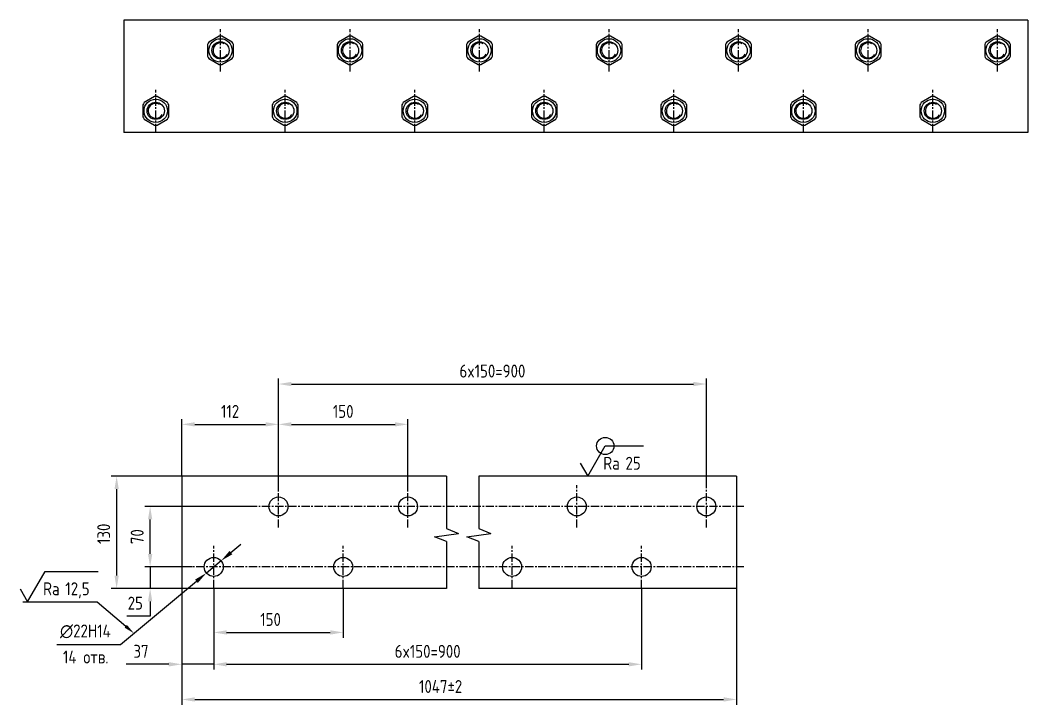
# Model space of a CAD drawing. Header units: millimetres. Extents: x 2257 to 7897, y 1468 to 4780.
# Drawn here: x 5172 to 6339, y 2510 to 3302 of the extents above; entities that cross this region are included whole.
import ezdxf

# ---------------------------------------------------------------- set-up
doc = ezdxf.new("R2010")
doc.units = ezdxf.units.MM
doc.header["$LTSCALE"] = 0.3
doc.linetypes.add('CENTER', pattern=[50.8, 31.75, -6.35, 6.35, -6.35])
for name, color, linetype in [('Bord', 1, 'Continuous'), ('Cen', 5, 'CENTER'), ('Cont', 6, 'Continuous'), ('Dim', 7, 'Continuous'), ('Text', 3, 'Continuous')]:
    doc.layers.add(name, color=color, linetype=linetype)
doc.styles.add('Style1', font='romans.shx', dxfattribs={"width": 0.8})
doc.dimstyles.new('Lin_5$0', dxfattribs={"dimscale": 5, "dimtxt": 3, "dimasz": 3, "dimexe": 1.25, "dimexo": 0, "dimgap": 1.5, "dimtad": 1, "dimtoh": 1, "dimtxsty": 'Style1', "dimcen": 2.5, "dimclrt": 3, "dimadec": 0, "dimazin": 0, "dimtfac": 1, "dimtmove": 0, "dimatfit": 3, "dimldrblk": 'DOT', "dimfxl": 1, "dimarcsym": 0})
doc.dimstyles.new('Lin_5$3', dxfattribs={"dimscale": 5, "dimtxt": 3, "dimasz": 3, "dimexe": 1.25, "dimexo": 0, "dimgap": 1.5, "dimtad": 1, "dimtoh": 1, "dimtxsty": 'Style1', "dimcen": 2.5, "dimclrt": 3, "dimadec": 0, "dimazin": 0, "dimtfac": 1, "dimtmove": 0, "dimatfit": 3, "dimldrblk": 'DOT', "dimfxl": 1, "dimarcsym": 0})

# ---------------------------------------------------------------- blocks, each defined once
blk = doc.blocks.new('*D49')
at = {"layer": 'Defpoints', "color": 0, "transparency": 16777216}
for p in [(5359.2, 2774.3), (5283.8, 2644.3), (5359.2, 2644.3)]:
    blk.add_point(p, dxfattribs=at)
at = {"layer": 'Dim', "color": 0, "linetype": 'ByBlock', "lineweight": -2, "transparency": 16777216}
for p, q in [((5359.2, 2774.3), (5277.6, 2774.3)), ((5283.8, 2759.3), (5283.8, 2659.3)), ((5359.2, 2644.3), (5277.6, 2644.3))]:
    blk.add_line(p, q, dxfattribs=at)
at = {"layer": 'Dim', "color": 0, "transparency": 16777216}
for points in [[(5281.3, 2759.3), (5286.3, 2759.3), (5283.8, 2774.3)], [(5281.3, 2659.3), (5286.3, 2659.3), (5283.8, 2644.3)]]:
    blk.add_solid(points, dxfattribs=at)
at = {"layer": 'Dim', "color": 3, "transparency": 16777216, "insert": (5268.8, 2707.6), "char_height": 15, "attachment_point": 5, "rotation": 90, "style": 'Style1'}
blk.add_mtext('130', dxfattribs=at)
blk = doc.blocks.new('_Dot')
at = {"color": 0, "linetype": 'ByBlock', "lineweight": -2}
blk.add_line((-0.5, 0), (-1, 0), dxfattribs=at)
at = {"color": 0, "linetype": 'ByBlock', "const_width": 0.5}
blk.add_lwpolyline([(-0.25, 0, 1), (0.25, 0, 1)], format="xyb", close=True, dxfattribs=at)
blk = doc.blocks.new('*D50')
at = {"layer": 'Defpoints', "color": 0, "transparency": 16777216}
for p in [(5359.2, 2644.3), (6001.8, 2644.3), (6001.8, 2515.8)]:
    blk.add_point(p, dxfattribs=at)
at = {"layer": 'Dim', "color": 0, "linetype": 'ByBlock', "lineweight": -2, "transparency": 16777216}
for p, q in [((5359.2, 2644.3), (5359.2, 2509.6)), ((6001.8, 2644.3), (6001.8, 2509.6)), ((5374.2, 2515.8), (5986.8, 2515.8))]:
    blk.add_line(p, q, dxfattribs=at)
at = {"layer": 'Dim', "color": 0, "transparency": 16777216}
for points in [[(5374.2, 2518.3), (5374.2, 2513.3), (5359.2, 2515.8)], [(5986.8, 2518.3), (5986.8, 2513.3), (6001.8, 2515.8)]]:
    blk.add_solid(points, dxfattribs=at)
at = {"layer": 'Dim', "color": 3, "transparency": 16777216, "insert": (5659, 2530.8), "char_height": 15, "attachment_point": 5, "style": 'Style1'}
blk.add_mtext('1047±2', dxfattribs=at)
blk = doc.blocks.new('*D51')
at = {"layer": 'Defpoints', "color": 0, "transparency": 16777216}
for p in [(5322.6, 2669.3), (5371.1, 2669.3), (5359.2, 2644.3)]:
    blk.add_point(p, dxfattribs=at)
at = {"layer": 'Dim', "color": 0, "linetype": 'ByBlock', "lineweight": -2, "transparency": 16777216}
for p, q in [((5322.6, 2684.3), (5322.6, 2699.3)), ((5371.1, 2669.3), (5316.4, 2669.3)), ((5322.6, 2669.3), (5322.6, 2644.3)), ((5359.2, 2644.3), (5316.4, 2644.3)), ((5322.6, 2629.3), (5322.6, 2612.3)), ((5322.6, 2612.3), (5295.7, 2612.3))]:
    blk.add_line(p, q, dxfattribs=at)
at = {"layer": 'Dim', "color": 0, "transparency": 16777216}
for points in [[(5320.1, 2684.3), (5325.1, 2684.3), (5322.6, 2669.3)], [(5320.1, 2629.3), (5325.1, 2629.3), (5322.6, 2644.3)]]:
    blk.add_solid(points, dxfattribs=at)
at = {"layer": 'Dim', "color": 3, "transparency": 16777216, "insert": (5305.4, 2627.3), "char_height": 15, "attachment_point": 5, "style": 'Style1'}
blk.add_mtext('25', dxfattribs=at)
blk = doc.blocks.new('*D52')
at = {"layer": 'Defpoints', "color": 0, "transparency": 16777216}
for p in [(5322.6, 2739.3), (5436.8, 2739.3), (5371.1, 2669.3)]:
    blk.add_point(p, dxfattribs=at)
at = {"layer": 'Dim', "color": 0, "linetype": 'ByBlock', "lineweight": -2, "transparency": 16777216}
for p, q in [((5436.8, 2739.3), (5316.4, 2739.3)), ((5322.6, 2684.3), (5322.6, 2724.3)), ((5371.1, 2669.3), (5316.4, 2669.3))]:
    blk.add_line(p, q, dxfattribs=at)
at = {"layer": 'Dim', "color": 0, "transparency": 16777216}
for points in [[(5320.1, 2724.3), (5325.1, 2724.3), (5322.6, 2739.3)], [(5320.1, 2684.3), (5325.1, 2684.3), (5322.6, 2669.3)]]:
    blk.add_solid(points, dxfattribs=at)
at = {"layer": 'Dim', "color": 3, "transparency": 16777216, "insert": (5307.6, 2704.3), "char_height": 15, "attachment_point": 5, "rotation": 90, "style": 'Style1'}
blk.add_mtext('70', dxfattribs=at)
blk = doc.blocks.new('*D53')
at = {"layer": 'Defpoints', "color": 0, "transparency": 16777216}
for p in [(5359.2, 2644.3), (5396.2, 2644.8), (5396.2, 2556.5)]:
    blk.add_point(p, dxfattribs=at)
at = {"layer": 'Dim', "color": 0, "linetype": 'ByBlock', "lineweight": -2, "transparency": 16777216}
for p, q in [((5359.2, 2644.3), (5359.2, 2550.3)), ((5396.2, 2644.8), (5396.2, 2550.3)), ((5344.2, 2556.5), (5294.8, 2556.5)), ((5396.2, 2556.5), (5359.2, 2556.5)), ((5411.2, 2556.5), (5426.2, 2556.5))]:
    blk.add_line(p, q, dxfattribs=at)
at = {"layer": 'Dim', "color": 0, "transparency": 16777216}
for points in [[(5344.2, 2559), (5344.2, 2554), (5359.2, 2556.5)], [(5411.2, 2559), (5411.2, 2554), (5396.2, 2556.5)]]:
    blk.add_solid(points, dxfattribs=at)
at = {"layer": 'Dim', "color": 3, "transparency": 16777216, "insert": (5312, 2571.5), "char_height": 15, "attachment_point": 5, "style": 'Style1'}
blk.add_mtext('37', dxfattribs=at)
blk = doc.blocks.new('*D54')
at = {"layer": 'Defpoints', "color": 0, "transparency": 16777216}
for p in [(5396.2, 2644.8), (5546.2, 2644.8), (5546.2, 2593.4)]:
    blk.add_point(p, dxfattribs=at)
at = {"layer": 'Dim', "color": 0, "linetype": 'ByBlock', "lineweight": -2, "transparency": 16777216}
for p, q in [((5396.2, 2644.8), (5396.2, 2587.2)), ((5546.2, 2644.8), (5546.2, 2587.2)), ((5411.2, 2593.4), (5531.2, 2593.4))]:
    blk.add_line(p, q, dxfattribs=at)
at = {"layer": 'Dim', "color": 0, "transparency": 16777216}
for points in [[(5411.2, 2595.9), (5411.2, 2590.9), (5396.2, 2593.4)], [(5531.2, 2595.9), (5531.2, 2590.9), (5546.2, 2593.4)]]:
    blk.add_solid(points, dxfattribs=at)
at = {"layer": 'Dim', "color": 3, "transparency": 16777216, "insert": (5462.1, 2608.4), "char_height": 15, "attachment_point": 5, "style": 'Style1'}
blk.add_mtext('150', dxfattribs=at)
blk = doc.blocks.new('*D55')
at = {"layer": 'Defpoints', "color": 0, "transparency": 16777216}
for p in [(5396.2, 2644.8), (5891.8, 2644.8), (5891.8, 2556.5)]:
    blk.add_point(p, dxfattribs=at)
at = {"layer": 'Dim', "color": 0, "linetype": 'ByBlock', "lineweight": -2, "transparency": 16777216}
for p, q in [((5396.2, 2644.8), (5396.2, 2550.3)), ((5891.8, 2644.8), (5891.8, 2550.3)), ((5411.2, 2556.5), (5876.8, 2556.5))]:
    blk.add_line(p, q, dxfattribs=at)
at = {"layer": 'Dim', "color": 0, "transparency": 16777216}
for points in [[(5411.2, 2559), (5411.2, 2554), (5396.2, 2556.5)], [(5876.8, 2559), (5876.8, 2554), (5891.8, 2556.5)]]:
    blk.add_solid(points, dxfattribs=at)
at = {"layer": 'Dim', "color": 3, "transparency": 16777216, "insert": (5644, 2571.5), "char_height": 15, "attachment_point": 5, "style": 'Style1'}
blk.add_mtext('6x150=900', dxfattribs=at)
blk = doc.blocks.new('*D56')
at = {"layer": 'Defpoints', "color": 0, "transparency": 16777216}
for p in [(5471.2, 2834.3), (5359.2, 2774.3), (5471.2, 2758.2)]:
    blk.add_point(p, dxfattribs=at)
at = {"layer": 'Dim', "color": 0, "linetype": 'ByBlock', "lineweight": -2, "transparency": 16777216}
for p, q in [((5359.2, 2774.3), (5359.2, 2840.5)), ((5471.2, 2758.2), (5471.2, 2840.5)), ((5374.2, 2834.3), (5456.2, 2834.3))]:
    blk.add_line(p, q, dxfattribs=at)
at = {"layer": 'Dim', "color": 0, "transparency": 16777216}
for points in [[(5374.2, 2836.8), (5374.2, 2831.8), (5359.2, 2834.3)], [(5456.2, 2836.8), (5456.2, 2831.8), (5471.2, 2834.3)]]:
    blk.add_solid(points, dxfattribs=at)
at = {"layer": 'Dim', "color": 3, "transparency": 16777216, "insert": (5415.2, 2849.3), "char_height": 15, "attachment_point": 5, "style": 'Style1'}
blk.add_mtext('112', dxfattribs=at)
blk = doc.blocks.new('*D57')
at = {"layer": 'Defpoints', "color": 0, "transparency": 16777216}
for p in [(5621.2, 2834.3), (5471.2, 2758.2), (5621.2, 2758.2)]:
    blk.add_point(p, dxfattribs=at)
at = {"layer": 'Dim', "color": 0, "linetype": 'ByBlock', "lineweight": -2, "transparency": 16777216}
for p, q in [((5471.2, 2758.2), (5471.2, 2840.5)), ((5621.2, 2758.2), (5621.2, 2840.5)), ((5486.2, 2834.3), (5606.2, 2834.3))]:
    blk.add_line(p, q, dxfattribs=at)
at = {"layer": 'Dim', "color": 0, "transparency": 16777216}
for points in [[(5486.2, 2836.8), (5486.2, 2831.8), (5471.2, 2834.3)], [(5606.2, 2836.8), (5606.2, 2831.8), (5621.2, 2834.3)]]:
    blk.add_solid(points, dxfattribs=at)
at = {"layer": 'Dim', "color": 3, "transparency": 16777216, "insert": (5546.2, 2849.3), "char_height": 15, "attachment_point": 5, "style": 'Style1'}
blk.add_mtext('150', dxfattribs=at)
blk = doc.blocks.new('*D58')
at = {"layer": 'Defpoints', "color": 0, "transparency": 16777216}
for p in [(5966.8, 2881), (5471.2, 2758.2), (5966.8, 2763.8)]:
    blk.add_point(p, dxfattribs=at)
at = {"layer": 'Dim', "color": 0, "linetype": 'ByBlock', "lineweight": -2, "transparency": 16777216}
for p, q in [((5471.2, 2758.2), (5471.2, 2887.3)), ((5966.8, 2763.8), (5966.8, 2887.3)), ((5486.2, 2881), (5951.8, 2881))]:
    blk.add_line(p, q, dxfattribs=at)
at = {"layer": 'Dim', "color": 0, "transparency": 16777216}
for points in [[(5486.2, 2883.5), (5486.2, 2878.5), (5471.2, 2881)], [(5951.8, 2883.5), (5951.8, 2878.5), (5966.8, 2881)]]:
    blk.add_solid(points, dxfattribs=at)
at = {"layer": 'Dim', "color": 3, "transparency": 16777216, "insert": (5719, 2896), "char_height": 15, "attachment_point": 5, "style": 'Style1'}
blk.add_mtext('6x150=900', dxfattribs=at)
blk = doc.blocks.new('*D59')
at = {"layer": 'Defpoints', "color": 0, "transparency": 16777216}
for p in [(5404.7, 2676.3), (5387.7, 2662.2)]:
    blk.add_point(p, dxfattribs=at)
at = {"layer": 'Dim', "color": 0, "linetype": 'ByBlock', "lineweight": -2, "transparency": 16777216}
for p, q in [((5416.2, 2685.9), (5427.7, 2695.5)), ((5404.7, 2676.3), (5387.7, 2662.2)), ((5288.3, 2579.6), (5376.2, 2652.6)), ((5214.5, 2579.6), (5288.3, 2579.6))]:
    blk.add_line(p, q, dxfattribs=at)
at = {"layer": 'Dim', "color": 0, "transparency": 16777216}
for points in [[(5414.6, 2687.8), (5417.8, 2683.9), (5404.7, 2676.3)], [(5374.6, 2654.6), (5377.8, 2650.7), (5387.7, 2662.2)]]:
    blk.add_solid(points, dxfattribs=at)
at = {"layer": 'Dim', "color": 3, "transparency": 16777216, "insert": (5247.6, 2594.6), "char_height": 15, "attachment_point": 5, "style": 'Style1'}
blk.add_mtext('∅22H14', dxfattribs=at)
blk = doc.blocks.new('ZNAK30')
at = {"layer": 'Bord'}
for p, q in [((0, 0), (1.12, 2.78)), ((1.12, 2.78), (1.88, -2.78)), ((3, 0), (1.88, -2.78))]:
    blk.add_line(p, q, dxfattribs=at)
blk = doc.blocks.new('A$C6CF913E7')
at = {"layer": 'Text'}
blk.add_circle((0, 0), 2, dxfattribs=at)
blk = doc.blocks.new('sherISO_07')
at = {"layer": 'Text'}
blk.add_line((4.04, 7), (12.93, 7), dxfattribs=at)
blk.add_lwpolyline([(-1.73, 3), (0, 0), (4.04, 7)], dxfattribs=at)
blk.add_blockref('A$C6CF913E7', (4.04, 7))
at = {"layer": 'Text', "style": 'Style1', "width": 0.8}
blk.add_text('Ra', height=3, dxfattribs=at).set_placement((3.58, 1.5))
blk.add_attdef('25', (8.73, 1.5), '', height=3, dxfattribs=at)
blk = doc.blocks.new('*S75')
at = {"layer": 'Dim'}
for p, q in [((5175.1, 2629), (5261.1, 2629)), ((5261.1, 2629), (5294.3, 2600.6))]:
    blk.add_line(p, q, dxfattribs=at)
at = {"layer": 'Dim', "linetype": 'Continuous'}
blk.add_trace([(5292.9, 2599), (5295.6, 2602.2), (5303.8, 2592.5)], dxfattribs=at)
blk = doc.blocks.new('sherISO_01')
at = {"layer": 'Text'}
blk.add_line((4.04, 7), (16.36, 7), dxfattribs=at)
blk.add_lwpolyline([(-1.73, 3), (0, 0), (4.04, 7)], dxfattribs=at)
at = {"layer": 'Text', "style": 'Style1', "width": 0.8}
blk.add_text('Ra', height=3, dxfattribs=at).set_placement((3.58, 1.5))
blk.add_attdef('12,5', (8.73, 1.5), '', height=3, dxfattribs=at)

msp = doc.modelspace()

# ---------------------------------------------------------------- linework, layer by layer
at = {"layer": 'Bord'}
for p, q in [((5665.820361, 2774.257109), (5665.820361, 2713.639681)), ((5703.097988, 2774.257109), (5703.097988, 2713.639681)), ((5665.820361, 2698.639681), (5665.820361, 2644.257109)), ((5703.097988, 2698.639681), (5703.097988, 2644.257109))]:
    msp.add_line(p, q, dxfattribs=at)
for centre in [(5404.077021, 3267.266918), (5554.07702, 3267.266918), (5704.07702, 3267.266918), (5854.07702, 3267.266918), (6004.07702, 3267.266918), (6154.07702, 3267.266918), (6304.07702, 3267.266918), (5329.077021, 3197.266918), (5479.07702, 3197.266918), (5629.07702, 3197.266918), (5779.07702, 3197.266918), (5929.07702, 3197.266918), (6079.07702, 3197.266918), (6229.07702, 3197.266918)]:
    msp.add_arc(centre, 8.647, 60, 330, dxfattribs=at)
at = {"layer": 'Cen'}
for p, q in [((5404.077021, 3242.773886), (5404.077021, 3291.75995)), ((5554.07702, 3242.773886), (5554.07702, 3291.75995)), ((5704.07702, 3242.773886), (5704.07702, 3291.75995)), ((5854.07702, 3242.773886), (5854.07702, 3291.75995)), ((6004.07702, 3242.773886), (6004.07702, 3291.75995)), ((6154.07702, 3242.773886), (6154.07702, 3291.75995)), ((6304.07702, 3242.773886), (6304.07702, 3291.75995)), ((5329.077021, 3172.773886), (5329.077021, 3221.75995)), ((5479.07702, 3172.773886), (5479.07702, 3221.75995)), ((5629.07702, 3172.773886), (5629.07702, 3221.75995)), ((5779.07702, 3172.773886), (5779.07702, 3221.75995)), ((5929.07702, 3172.773886), (5929.07702, 3221.75995)), ((6079.07702, 3172.773886), (6079.07702, 3221.75995)), ((6229.07702, 3172.773886), (6229.07702, 3221.75995)), ((5471.200039, 2714.764077), (5471.200039, 2763.750141)), ((5621.200038, 2714.764077), (5621.200038, 2763.750141)), ((5816.751867, 2714.764077), (5816.751867, 2763.750141)), ((5966.751867, 2714.764077), (5966.751867, 2763.750141)), ((6010.271578, 2739.257109), (5345.046391, 2739.257109)), ((5396.200039, 2644.764077), (5396.200039, 2693.750141)), ((5546.200038, 2644.764077), (5546.200038, 2693.750141)), ((5741.751867, 2644.764077), (5741.751867, 2693.750141)), ((5891.751867, 2644.764077), (5891.751867, 2693.750141)), ((6010.271578, 2669.257109), (5359.200039, 2669.257109))]:
    msp.add_line(p, q, dxfattribs=at)
at = {"layer": 'Cont'}
for p, q in [((6339.07702, 3302.266918), (5292.077021, 3302.266918)), ((5292.077021, 3302.266918), (5292.077021, 3172.266918)), ((6339.07702, 3302.266918), (6339.07702, 3172.266918)), ((5402.529961, 3283.694231), (5390.62408, 3276.820367)), ((5417.529961, 3276.820367), (5405.62408, 3283.694231)), ((5552.52996, 3283.694231), (5540.62408, 3276.820367)), ((5567.52996, 3276.820367), (5555.62408, 3283.694231)), ((5702.52996, 3283.694231), (5690.62408, 3276.820367)), ((5717.52996, 3276.820367), (5705.62408, 3283.694231)), ((5852.52996, 3283.694231), (5840.62408, 3276.820367)), ((5867.52996, 3276.820367), (5855.62408, 3283.694231)), ((6002.52996, 3283.694231), (5990.62408, 3276.820367)), ((6017.52996, 3276.820367), (6005.62408, 3283.694231)), ((6152.52996, 3283.694231), (6140.62408, 3276.820367)), ((6167.52996, 3276.820367), (6155.62408, 3283.694231)), ((6302.52996, 3283.694231), (6290.62408, 3276.820367)), ((6317.52996, 3276.820367), (6305.62408, 3283.694231)), ((5389.077021, 3274.140781), (5389.077021, 3260.393054)), ((5419.077021, 3260.393054), (5419.077021, 3274.140781)), ((5539.07702, 3274.140781), (5539.07702, 3260.393054)), ((5569.07702, 3260.393054), (5569.07702, 3274.140781)), ((5689.07702, 3274.140781), (5689.07702, 3260.393054)), ((5719.07702, 3260.393054), (5719.07702, 3274.140781)), ((5839.07702, 3274.140781), (5839.07702, 3260.393054)), ((5869.07702, 3260.393054), (5869.07702, 3274.140781)), ((5989.07702, 3274.140781), (5989.07702, 3260.393054)), ((6019.07702, 3260.393054), (6019.07702, 3274.140781)), ((6139.07702, 3274.140781), (6139.07702, 3260.393054)), ((6169.07702, 3260.393054), (6169.07702, 3274.140781)), ((6289.07702, 3274.140781), (6289.07702, 3260.393054)), ((6319.07702, 3260.393054), (6319.07702, 3274.140781)), ((5390.62408, 3257.713468), (5402.529961, 3250.839605)), ((5405.62408, 3250.839605), (5417.529961, 3257.713468)), ((5540.62408, 3257.713468), (5552.52996, 3250.839605)), ((5555.62408, 3250.839605), (5567.52996, 3257.713468)), ((5690.62408, 3257.713468), (5702.52996, 3250.839605)), ((5705.62408, 3250.839605), (5717.52996, 3257.713468)), ((5840.62408, 3257.713468), (5852.52996, 3250.839605)), ((5855.62408, 3250.839605), (5867.52996, 3257.713468)), ((5990.62408, 3257.713468), (6002.52996, 3250.839605)), ((6005.62408, 3250.839605), (6017.52996, 3257.713468)), ((6140.62408, 3257.713468), (6152.52996, 3250.839605)), ((6155.62408, 3250.839605), (6167.52996, 3257.713468)), ((6290.62408, 3257.713468), (6302.52996, 3250.839605)), ((6305.62408, 3250.839605), (6317.52996, 3257.713468)), ((5327.529961, 3213.694231), (5315.62408, 3206.820367)), ((5342.529961, 3206.820367), (5330.62408, 3213.694231)), ((5477.52996, 3213.694231), (5465.62408, 3206.820367)), ((5492.52996, 3206.820367), (5480.62408, 3213.694231)), ((5627.52996, 3213.694231), (5615.62408, 3206.820367)), ((5642.52996, 3206.820367), (5630.62408, 3213.694231)), ((5777.52996, 3213.694231), (5765.62408, 3206.820367)), ((5792.52996, 3206.820367), (5780.62408, 3213.694231)), ((5927.52996, 3213.694231), (5915.62408, 3206.820367)), ((5942.52996, 3206.820367), (5930.62408, 3213.694231)), ((6077.52996, 3213.694231), (6065.62408, 3206.820367)), ((6092.52996, 3206.820367), (6080.62408, 3213.694231)), ((6227.52996, 3213.694231), (6215.62408, 3206.820367)), ((6242.52996, 3206.820367), (6230.62408, 3213.694231)), ((5314.077021, 3204.140781), (5314.077021, 3190.393054)), ((5344.077021, 3190.393054), (5344.077021, 3204.140781)), ((5464.07702, 3204.140781), (5464.07702, 3190.393054)), ((5494.07702, 3190.393054), (5494.07702, 3204.140781)), ((5614.07702, 3204.140781), (5614.07702, 3190.393054)), ((5644.07702, 3190.393054), (5644.07702, 3204.140781)), ((5764.07702, 3204.140781), (5764.07702, 3190.393054)), ((5794.07702, 3190.393054), (5794.07702, 3204.140781)), ((5914.07702, 3204.140781), (5914.07702, 3190.393054)), ((5944.07702, 3190.393054), (5944.07702, 3204.140781)), ((6064.07702, 3204.140781), (6064.07702, 3190.393054)), ((6094.07702, 3190.393054), (6094.07702, 3204.140781)), ((6214.07702, 3204.140781), (6214.07702, 3190.393054)), ((6244.07702, 3190.393054), (6244.07702, 3204.140781)), ((5315.62408, 3187.713468), (5327.529961, 3180.839605)), ((5330.62408, 3180.839605), (5342.529961, 3187.713468)), ((5465.62408, 3187.713468), (5477.52996, 3180.839605)), ((5480.62408, 3180.839605), (5492.52996, 3187.713468)), ((5615.62408, 3187.713468), (5627.52996, 3180.839605)), ((5630.62408, 3180.839605), (5642.52996, 3187.713468)), ((5765.62408, 3187.713468), (5777.52996, 3180.839605)), ((5780.62408, 3180.839605), (5792.52996, 3187.713468)), ((5915.62408, 3187.713468), (5927.52996, 3180.839605)), ((5930.62408, 3180.839605), (5942.52996, 3187.713468)), ((6065.62408, 3187.713468), (6077.52996, 3180.839605)), ((6080.62408, 3180.839605), (6092.52996, 3187.713468)), ((6215.62408, 3187.713468), (6227.52996, 3180.839605)), ((6230.62408, 3180.839605), (6242.52996, 3187.713468)), ((6339.07702, 3172.266918), (5292.077021, 3172.266918)), ((5359.200039, 2774.257109), (5359.200039, 2644.257109)), ((5665.820361, 2774.257109), (5359.200039, 2774.257109)), ((6001.751867, 2774.257109), (5703.097988, 2774.257109)), ((6001.751867, 2774.257109), (6001.751867, 2644.257109)), ((5665.820361, 2644.257109), (5359.200039, 2644.257109)), ((6001.751867, 2644.257109), (5703.097988, 2644.257109))]:
    msp.add_line(p, q, dxfattribs=at)
for centre, radius in [((5404.077021, 3267.266918), 13.5), ((5554.07702, 3267.266918), 13.5), ((5704.07702, 3267.266918), 13.5), ((5854.07702, 3267.266918), 13.5), ((6004.07702, 3267.266918), 13.5), ((6154.07702, 3267.266918), 13.5), ((6304.07702, 3267.266918), 13.5), ((5404.077021, 3267.266918), 10), ((5554.07702, 3267.266918), 10), ((5704.07702, 3267.266918), 10), ((5854.07702, 3267.266918), 10), ((6004.07702, 3267.266918), 10), ((6154.07702, 3267.266918), 10), ((6304.07702, 3267.266918), 10), ((5329.077021, 3197.266918), 13.5), ((5479.07702, 3197.266918), 13.5), ((5629.07702, 3197.266918), 13.5), ((5779.07702, 3197.266918), 13.5), ((5929.07702, 3197.266918), 13.5), ((6079.07702, 3197.266918), 13.5), ((6229.07702, 3197.266918), 13.5), ((5329.077021, 3197.266918), 10), ((5479.07702, 3197.266918), 10), ((5629.07702, 3197.266918), 10), ((5779.07702, 3197.266918), 10), ((5929.07702, 3197.266918), 10), ((6079.07702, 3197.266918), 10), ((6229.07702, 3197.266918), 10), ((5471.200039, 2739.257109), 11), ((5621.200038, 2739.257109), 11), ((5816.751867, 2739.257109), 11), ((5966.751867, 2739.257109), 11), ((5396.200039, 2669.257109), 11), ((5546.200038, 2669.257109), 11), ((5741.751867, 2669.257109), 11), ((5891.751867, 2669.257109), 11)]:
    msp.add_circle(centre, radius, dxfattribs=at)
for centre, start, end in [((5404.077021, 3267.266918), 84.619977329, 95.380022671), ((5554.07702, 3267.266918), 84.619977329, 95.380022671), ((5704.07702, 3267.266918), 84.619977329, 95.380022671), ((5854.07702, 3267.266918), 84.619977329, 95.380022671), ((6004.07702, 3267.266918), 84.619977329, 95.380022671), ((6154.07702, 3267.266918), 84.619977329, 95.380022671), ((6304.07702, 3267.266918), 84.619977329, 95.380022671), ((5404.077021, 3267.266918), 144.619977329, 155.380022671), ((5404.077021, 3267.266918), 24.619977329, 35.380022671), ((5554.07702, 3267.266918), 144.619977329, 155.380022671), ((5554.07702, 3267.266918), 24.619977329, 35.380022671), ((5704.07702, 3267.266918), 144.619977329, 155.380022671), ((5704.07702, 3267.266918), 24.619977329, 35.380022671), ((5854.07702, 3267.266918), 144.619977329, 155.380022671), ((5854.07702, 3267.266918), 24.619977329, 35.380022671), ((6004.07702, 3267.266918), 144.619977329, 155.380022671), ((6004.07702, 3267.266918), 24.619977329, 35.380022671), ((6154.07702, 3267.266918), 144.619977329, 155.380022671), ((6154.07702, 3267.266918), 24.619977329, 35.380022671), ((6304.07702, 3267.266918), 144.619977329, 155.380022671), ((6304.07702, 3267.266918), 24.619977329, 35.380022671), ((5404.077021, 3267.266918), 204.619977329, 215.380022671), ((5404.077021, 3267.266918), 324.619977329, 335.380022671), ((5554.07702, 3267.266918), 204.619977329, 215.380022671), ((5554.07702, 3267.266918), 324.619977329, 335.380022671), ((5704.07702, 3267.266918), 204.619977329, 215.380022671), ((5704.07702, 3267.266918), 324.619977329, 335.380022671), ((5854.07702, 3267.266918), 204.619977329, 215.380022671), ((5854.07702, 3267.266918), 324.619977329, 335.380022671), ((6004.07702, 3267.266918), 204.619977329, 215.380022671), ((6004.07702, 3267.266918), 324.619977329, 335.380022671), ((6154.07702, 3267.266918), 204.619977329, 215.380022671), ((6154.07702, 3267.266918), 324.619977329, 335.380022671), ((6304.07702, 3267.266918), 204.619977329, 215.380022671), ((6304.07702, 3267.266918), 324.619977329, 335.380022671), ((5404.077021, 3267.266918), 264.619977329, 275.380022671), ((5554.07702, 3267.266918), 264.619977329, 275.380022671), ((5704.07702, 3267.266918), 264.619977329, 275.380022671), ((5854.07702, 3267.266918), 264.619977329, 275.380022671), ((6004.07702, 3267.266918), 264.619977329, 275.380022671), ((6154.07702, 3267.266918), 264.619977329, 275.380022671), ((6304.07702, 3267.266918), 264.619977329, 275.380022671), ((5329.077021, 3197.266918), 84.619977329, 95.380022671), ((5479.07702, 3197.266918), 84.619977329, 95.380022671), ((5629.07702, 3197.266918), 84.619977329, 95.380022671), ((5779.07702, 3197.266918), 84.619977329, 95.380022671), ((5929.07702, 3197.266918), 84.619977329, 95.380022671), ((6079.07702, 3197.266918), 84.619977329, 95.380022671), ((6229.07702, 3197.266918), 84.619977329, 95.380022671), ((5329.077021, 3197.266918), 144.619977329, 155.380022671), ((5329.077021, 3197.266918), 24.619977329, 35.380022671), ((5479.07702, 3197.266918), 144.619977329, 155.380022671), ((5479.07702, 3197.266918), 24.619977329, 35.380022671), ((5629.07702, 3197.266918), 144.619977329, 155.380022671), ((5629.07702, 3197.266918), 24.619977329, 35.380022671), ((5779.07702, 3197.266918), 144.619977329, 155.380022671), ((5779.07702, 3197.266918), 24.619977329, 35.380022671), ((5929.07702, 3197.266918), 144.619977329, 155.380022671), ((5929.07702, 3197.266918), 24.619977329, 35.380022671), ((6079.07702, 3197.266918), 144.619977329, 155.380022671), ((6079.07702, 3197.266918), 24.619977329, 35.380022671), ((6229.07702, 3197.266918), 144.619977329, 155.380022671), ((6229.07702, 3197.266918), 24.619977329, 35.380022671), ((5329.077021, 3197.266918), 204.619977329, 215.380022671), ((5329.077021, 3197.266918), 324.619977329, 335.380022671), ((5479.07702, 3197.266918), 204.619977329, 215.380022671), ((5479.07702, 3197.266918), 324.619977329, 335.380022671), ((5629.07702, 3197.266918), 204.619977329, 215.380022671), ((5629.07702, 3197.266918), 324.619977329, 335.380022671), ((5779.07702, 3197.266918), 204.619977329, 215.380022671), ((5779.07702, 3197.266918), 324.619977329, 335.380022671), ((5929.07702, 3197.266918), 204.619977329, 215.380022671), ((5929.07702, 3197.266918), 324.619977329, 335.380022671), ((6079.07702, 3197.266918), 204.619977329, 215.380022671), ((6079.07702, 3197.266918), 324.619977329, 335.380022671), ((6229.07702, 3197.266918), 204.619977329, 215.380022671), ((6229.07702, 3197.266918), 324.619977329, 335.380022671), ((5329.077021, 3197.266918), 264.619977329, 275.380022671), ((5479.07702, 3197.266918), 264.619977329, 275.380022671), ((5629.07702, 3197.266918), 264.619977329, 275.380022671), ((5779.07702, 3197.266918), 264.619977329, 275.380022671), ((5929.07702, 3197.266918), 264.619977329, 275.380022671), ((6079.07702, 3197.266918), 264.619977329, 275.380022671), ((6229.07702, 3197.266918), 264.619977329, 275.380022671)]:
    msp.add_arc(centre, 16.5, start, end, dxfattribs=at)

# ---------------------------------------------------------------- block references
at = {"layer": 'Bord', "xscale": 5, "yscale": 5, "zscale": 5}
for name, p, values in [('sherISO_07', (5829.451786, 2774.257109), {'25': '25'}), ('sherISO_01', (5180.713839, 2628.951088), {'12,5': '12,5'})]:
    msp.add_blockref(name, p, dxfattribs=at).add_auto_attribs(values)
at = {"layer": 'Bord', "xscale": 5, "yscale": 5, "zscale": 5, "rotation": 90}
for p in [(5665.820361, 2698.639681), (5703.097988, 2698.639681)]:
    msp.add_blockref('ZNAK30', p, dxfattribs=at)
at = {"layer": 'Dim'}
msp.add_blockref('*S75', (0, 0), dxfattribs=at)

# ---------------------------------------------------------------- texts
at = {"layer": 'Dim', "color": 3, "insert": (5248.034564, 2564.974328), "char_height": 15, "attachment_point": 5, "style": 'Style1'}
msp.add_mtext('14 отв. ', dxfattribs=at)

# ---------------------------------------------------------------- dimensions: what is measured, and where the dimension line sits
at = {"layer": 'Dim'}
dim = msp.add_linear_dim(base=(5966.751867, 2881.008025), p1=(5471.200039, 2758.171078), p2=(5966.751867, 2763.750141), text='6x150=900', dimstyle='Lin_5$0', override={"dimpost": '', "dimarcsym": 1}, dxfattribs=at)
dim.commit()
dim.dimension.update_dxf_attribs({"geometry": '*D58', "text_midpoint": (5718.975953, 2896.008025)})
for base, p1, p2, override, picture, middle in [((5471.200039, 2834.25711), (5359.200039, 2774.257109), (5471.200039, 2758.171078), {"dimpost": '', "dimarcsym": 1}, '*D56', (5415.200039, 2849.25711)), ((5621.200038, 2834.25711), (5471.200039, 2758.171078), (5621.200038, 2758.171078), {"dimarcsym": 1}, '*D57', (5546.200038, 2849.25711))]:
    dim = msp.add_linear_dim(base=base, p1=p1, p2=p2, dimstyle='Lin_5$0', override=override, dxfattribs=at)
    dim.commit()
    dim.dimension.update_dxf_attribs({"geometry": picture, "text_midpoint": middle})
for base, p1, p2, angle, override, picture, middle in [((5283.843003, 2644.257109), (5359.200039, 2774.257109), (5359.200039, 2644.257109), 90, {"dimarcsym": 1}, '*D49', (5283.843003, 2707.578825)), ((5322.610306, 2669.257109), (5359.200039, 2644.257109), (5371.080311, 2669.257109), 90, {"dimarcsym": 1}, '*D51', (5305.39602, 2612.323228)), ((5396.200039, 2556.502458), (5359.200039, 2644.257109), (5396.200039, 2644.764077), 0, {"dimpost": '', "dimatfit": 1, "dimarcsym": 1}, '*D53', (5311.985753, 2556.502458)), ((5546.200038, 2593.401866), (5396.200039, 2644.764077), (5546.200038, 2644.764077), 0, {"dimpost": '', "dimarcsym": 1}, '*D54', (5462.148069, 2593.401866))]:
    dim = msp.add_linear_dim(base=base, p1=p1, p2=p2, angle=angle, dimstyle='Lin_5$0', override=override, dxfattribs=at)
    dim.commit()
    dim.dimension.update_dxf_attribs({"geometry": picture, "text_midpoint": middle, "dimtype": 160})
dim = msp.add_linear_dim(base=(5322.610306, 2739.257109), p1=(5371.080311, 2669.257109), p2=(5436.764602, 2739.257109), angle=90, dimstyle='Lin_5$0', override={"dimarcsym": 1}, dxfattribs=at)
dim.commit()
dim.dimension.update_dxf_attribs({"geometry": '*D52', "text_midpoint": (5307.610306, 2704.257109)})
dim = msp.add_diameter_dim_2p(p1=(5404.660753, 2676.286783), p2=(5387.739324, 2662.227436), text='<>H14', dimstyle='Lin_5$3', override={"dimpost": '', "dimarcsym": 1}, dxfattribs=at)
dim.commit()
dim.dimension.update_dxf_attribs({"geometry": '*D59', "text_midpoint": (5247.643133, 2579.59559), "dimtype": 163})
dim = msp.add_linear_dim(base=(6001.751867, 2515.822965), p1=(5359.200039, 2644.257109), p2=(6001.751867, 2644.257109), angle=0, text='1047±2', dimstyle='Lin_5$0', override={"dimarcsym": 1}, dxfattribs=at)
dim.commit()
dim.dimension.update_dxf_attribs({"geometry": '*D50', "text_midpoint": (5658.957586, 2515.822965), "dimtype": 160})
dim = msp.add_linear_dim(base=(5891.751867, 2556.502458), p1=(5396.200039, 2644.764077), p2=(5891.751867, 2644.764077), angle=0, text='6x150=900', dimstyle='Lin_5$0', override={"dimarcsym": 1}, dxfattribs=at)
dim.commit()
dim.dimension.update_dxf_attribs({"geometry": '*D55', "text_midpoint": (5643.975953, 2571.502458)})

doc.saveas('drawing.dxf')
